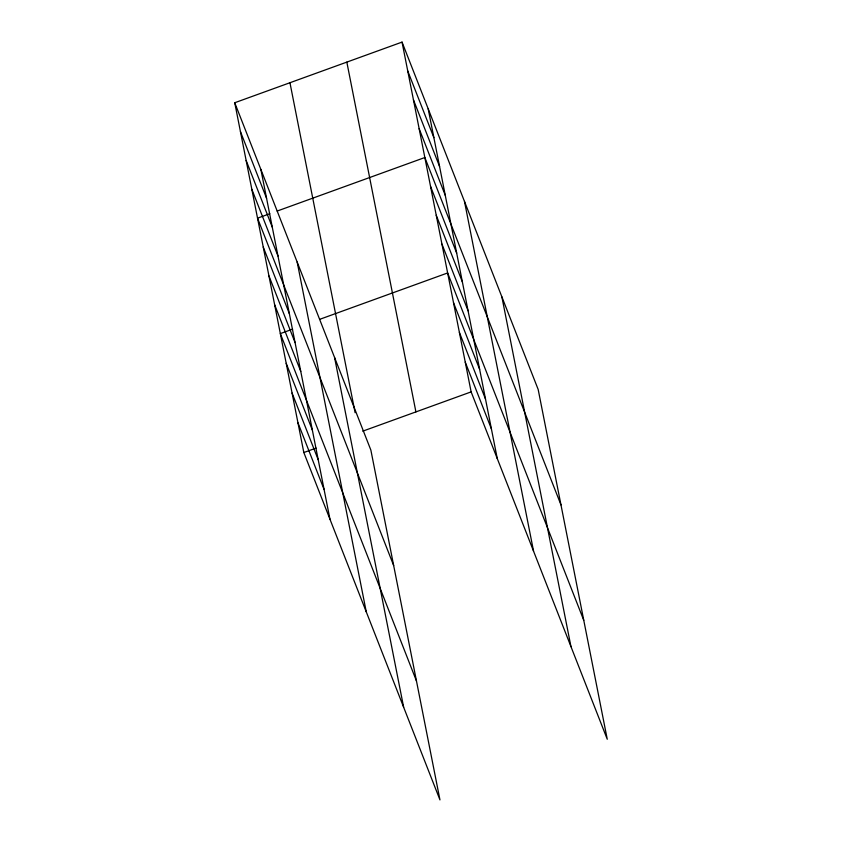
<?xml version="1.0" encoding="UTF-8"?>
<svg xmlns="http://www.w3.org/2000/svg" width="842" height="842" viewBox="0 0 842 842"><rect width="100%" height="100%" fill="white"/><g stroke="black" fill="none" stroke-linecap="round" stroke-linejoin="round"><path stroke-width="1.26" d="M234.739 102.745L370.869 450.112L439.956 799.9L303.825 452.533L234.739 102.745L402.044 42.1L538.175 389.467L607.261 739.255L471.131 391.888L402.044 42.1M269.808 213.721L257.536 218.173L393.667 565.54M277.165 211.058L424.842 157.528L560.972 504.905M292.606 329.159L280.333 333.6L416.464 680.978M319.592 319.371L447.639 272.955L583.769 620.333M303.825 452.533L316.087 448.081M362.744 431.167L471.131 391.888M407.738 70.96L433.883 137.646M413.443 99.819L439.577 166.505M419.137 128.668L445.281 195.365M430.536 186.387L456.68 253.074M436.24 215.247L462.374 281.933M441.945 244.096L468.078 310.793M453.512 302.688L479.645 369.385M459.385 332.422L485.518 399.119M465.258 362.155L491.391 428.841M240.444 131.605L266.577 198.291M246.138 160.454L272.271 227.151M251.842 189.313L277.976 256.01M263.241 247.032L289.374 313.719M268.935 275.892L295.068 342.578M274.639 304.741L300.773 371.438M286.206 363.334L312.34 430.03M292.079 393.067L318.213 459.753M297.952 422.8L324.086 489.486M501.874 296.847L570.96 646.635M464.479 201.417L533.565 551.205M428.178 108.797L497.264 458.574M346.83 62.108L415.916 411.896M289.953 82.726L355.113 412.696M334.569 357.492L403.655 707.28M297.173 262.062L366.259 611.85M260.873 169.442L329.959 519.219"/></g></svg>
